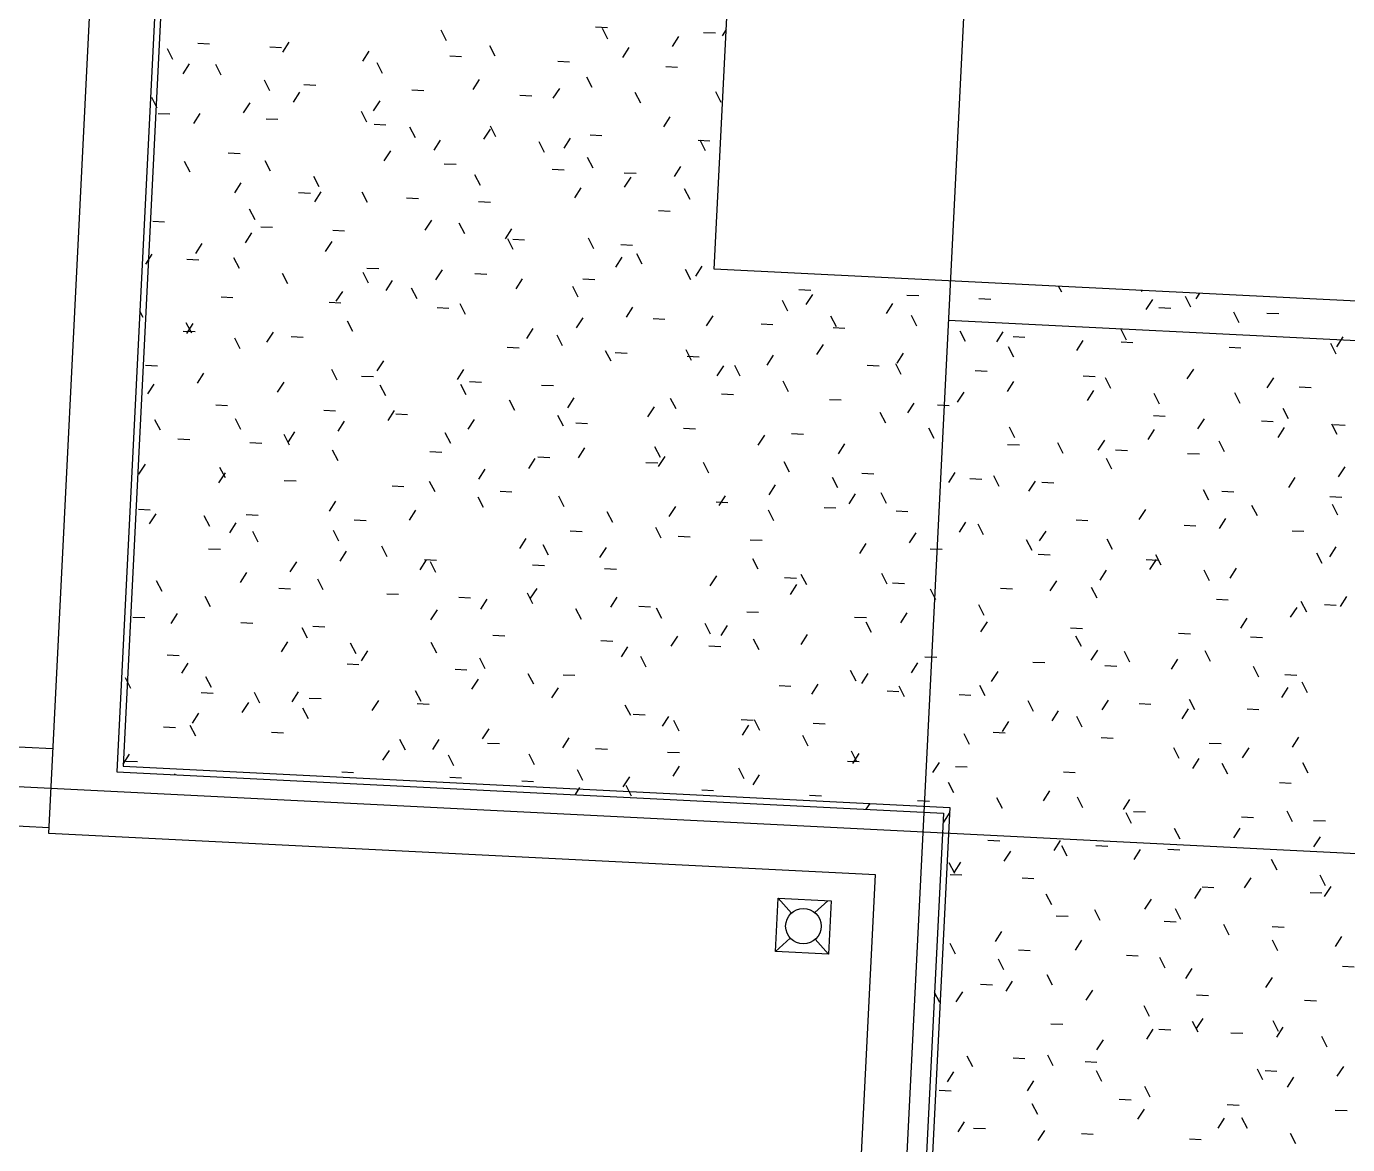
# Model space of a CAD drawing. Extents: x 549999 to 550212, y 1838161 to 1838467.
# Drawn here: x 550157.688 to 550161.04, y 1838352.275 to 1838355.113 of the extents above; entities that cross this region are included whole.
import ezdxf

# ---------------------------------------------------------------- set-up
doc = ezdxf.new("R2010")
doc.units = 0
for name, color, linetype in [('Level 13', 7, 'Continuous'), ('Level 15', 7, 'Continuous'), ('Level 18', 7, 'Continuous'), ('Level 27', 7, 'Continuous'), ('Level 4', 7, 'Continuous'), ('Level 8', 7, 'Continuous')]:
    doc.layers.add(name, color=color, linetype=linetype)

msp = doc.modelspace()

# ---------------------------------------------------------------- linework, layer by layer
at = {"layer": 'Level 13'}
for p, q in [((550159.5884, 1838352.7655), (550159.5951, 1838352.9003)), ((550159.5951, 1838352.9003), (550159.7299, 1838352.8936)), ((550159.629, 1838352.8629), (550159.5951, 1838352.9003)), ((550159.6882, 1838352.8639), (550159.7214, 1838352.894)), ((550159.7299, 1838352.8936), (550159.7232, 1838352.7588)), ((550159.5884, 1838352.7655), (550159.6258, 1838352.7994)), ((550159.6893, 1838352.7962), (550159.7232, 1838352.7588)), ((550159.7232, 1838352.7588), (550159.5884, 1838352.7655))]:
    msp.add_line(p, q, dxfattribs=at)
msp.add_circle((550159.6591, 1838352.8296), 0.045, dxfattribs=at)
at = {"layer": 'Level 15'}
for p, q in [((550159.1316, 1838355.1118), (550159.1617, 1838355.1103)), ((550158.754, 1838355.077), (550158.7402, 1838355.1038)), ((550159.1629, 1838355.0811), (550159.1492, 1838355.1079)), ((550159.3426, 1838355.0872), (550159.3263, 1838355.0619)), ((550159.4056, 1838355.0981), (550159.4357, 1838355.0966)), ((550159.4634, 1838355.1057), (550159.4527, 1838355.0891)), ((550158.0593, 1838355.0291), (550158.0455, 1838355.056)), ((550158.1224, 1838355.0707), (550158.1526, 1838355.0692)), ((550158.3051, 1838355.0616), (550158.3352, 1838355.0601)), ((550158.3537, 1838355.0729), (550158.3373, 1838355.0476)), ((550158.5569, 1838355.0505), (550158.5405, 1838355.0252)), ((550158.8771, 1838355.0373), (550158.8633, 1838355.0642)), ((550159.2162, 1838355.06), (550159.1998, 1838355.0347)), ((550158.1008, 1838355.0186), (550158.0844, 1838354.9932)), ((550158.1823, 1838354.9895), (550158.1686, 1838355.0163)), ((550158.5913, 1838354.9936), (550158.5775, 1838355.0204)), ((550158.7617, 1838355.0387), (550158.7919, 1838355.0372)), ((550159.0357, 1838355.0251), (550159.0658, 1838355.0235)), ((550159.3097, 1838355.0114), (550159.3398, 1838355.0098)), ((550158.3054, 1838354.9498), (550158.2917, 1838354.9767)), ((550158.8369, 1838354.9785), (550158.8206, 1838354.9531)), ((550159.1233, 1838354.958), (550159.1095, 1838354.9848)), ((550158.3809, 1838354.9465), (550158.3645, 1838354.9212)), ((550158.3918, 1838354.9657), (550158.422, 1838354.9642)), ((550158.6658, 1838354.952), (550158.696, 1838354.9505)), ((550159.0402, 1838354.956), (550159.0238, 1838354.9307)), ((550159.2463, 1838354.9183), (550159.2326, 1838354.9452)), ((550159.4508, 1838354.9204), (550159.437, 1838354.9472)), ((550158.0196, 1838354.9061), (550158.0058, 1838354.9329)), ((550158.2544, 1838354.9193), (550158.2381, 1838354.894)), ((550158.5841, 1838354.9241), (550158.5677, 1838354.8987)), ((550158.9398, 1838354.9383), (550158.9699, 1838354.9368)), ((550158.022, 1838354.8926), (550158.0521, 1838354.8911)), ((550158.128, 1838354.8921), (550158.1116, 1838354.8668)), ((550158.296, 1838354.8789), (550158.3261, 1838354.8774)), ((550158.5516, 1838354.8705), (550158.5378, 1838354.8973)), ((550159.3202, 1838354.884), (550159.3038, 1838354.8587)), ((550158.5699, 1838354.8652), (550158.6001, 1838354.8637)), ((550158.6747, 1838354.8308), (550158.6609, 1838354.8577)), ((550158.8641, 1838354.852), (550158.8478, 1838354.8267)), ((550158.8791, 1838354.8329), (550158.8654, 1838354.8597)), ((550158.7377, 1838354.8249), (550158.7213, 1838354.7995)), ((550159.0022, 1838354.7932), (550158.9884, 1838354.8201)), ((550159.0674, 1838354.8296), (550159.051, 1838354.8043)), ((550159.1179, 1838354.8378), (550159.148, 1838354.8363)), ((550159.3919, 1838354.8241), (550159.422, 1838354.8226)), ((550159.4111, 1838354.7973), (550159.3974, 1838354.8241)), ((550158.2001, 1838354.7922), (550158.2302, 1838354.7907)), ((550158.6113, 1838354.7977), (550158.5949, 1838354.7723)), ((550159.1253, 1838354.7535), (550159.1115, 1838354.7804)), ((550158.103, 1838354.7433), (550158.0893, 1838354.7702)), ((550158.3075, 1838354.7454), (550158.2937, 1838354.7722)), ((550158.748, 1838354.7648), (550158.7782, 1838354.7633)), ((550159.022, 1838354.7511), (550159.0521, 1838354.7496)), ((550159.2046, 1838354.7419), (550159.2348, 1838354.7404)), ((550159.3474, 1838354.7576), (550159.331, 1838354.7322)), ((550158.232, 1838354.7161), (550158.2156, 1838354.6907)), ((550158.4306, 1838354.7057), (550158.4168, 1838354.7325)), ((550158.8395, 1838354.7098), (550158.8257, 1838354.7366)), ((550159.221, 1838354.7304), (550159.2046, 1838354.705)), ((550158.3782, 1838354.6917), (550158.4083, 1838354.6902)), ((550158.4352, 1838354.6937), (550158.4189, 1838354.6683)), ((550158.5536, 1838354.666), (550158.5399, 1838354.6929)), ((550158.6521, 1838354.678), (550158.6823, 1838354.6765)), ((550159.0946, 1838354.7032), (550159.0782, 1838354.6778)), ((550159.3715, 1838354.6742), (550159.3577, 1838354.7011)), ((550158.2678, 1838354.6223), (550158.254, 1838354.6491)), ((550158.8348, 1838354.6689), (550158.8649, 1838354.6674)), ((550159.2914, 1838354.6461), (550159.3215, 1838354.6445)), ((550158.0083, 1838354.6186), (550158.0384, 1838354.6171)), ((550158.7153, 1838354.6216), (550158.6989, 1838354.5963)), ((550158.7998, 1838354.5867), (550158.786, 1838354.6136)), ((550158.2592, 1838354.5897), (550158.2428, 1838354.5643)), ((550158.2823, 1838354.6049), (550158.3124, 1838354.6034)), ((550158.4649, 1838354.5958), (550158.495, 1838354.5943)), ((550158.9185, 1838354.5992), (550158.9021, 1838354.5738)), ((550158.9229, 1838354.547), (550158.9091, 1838354.5739)), ((550158.9215, 1838354.573), (550158.9517, 1838354.5715)), ((550159.1273, 1838354.5491), (550159.1136, 1838354.5759)), ((550158.1328, 1838354.5625), (550158.1164, 1838354.5371)), ((550158.4624, 1838354.5672), (550158.4461, 1838354.5419)), ((550159.1955, 1838354.5593), (550159.2257, 1838354.5578)), ((550158.0063, 1838354.5353), (550157.99, 1838354.5099)), ((550158.095, 1838354.5228), (550158.1252, 1838354.5212)), ((550158.2281, 1838354.4992), (550158.2144, 1838354.526)), ((550159.1986, 1838354.5272), (550159.1822, 1838354.5018)), ((550159.2504, 1838354.5094), (550159.2367, 1838354.5363)), ((550158.3512, 1838354.4595), (550158.3375, 1838354.4864)), ((550158.5557, 1838354.4616), (550158.5419, 1838354.4884)), ((550158.5517, 1838354.4999), (550158.5818, 1838354.4984)), ((550158.7425, 1838354.4952), (550158.7261, 1838354.4699)), ((550158.8256, 1838354.4862), (550158.8558, 1838354.4847)), ((550158.9457, 1838354.4728), (550158.9293, 1838354.4474)), ((550159.0996, 1838354.4725), (550159.1298, 1838354.471)), ((550159.3735, 1838354.4698), (550159.3597, 1838354.4966)), ((550159.4018, 1838354.5047), (550159.3854, 1838354.4794)), ((550158.4896, 1838354.4408), (550158.4732, 1838354.4155)), ((550158.616, 1838354.468), (550158.5997, 1838354.4427)), ((550158.6788, 1838354.4219), (550158.665, 1838354.4488)), ((550159.0877, 1838354.426), (550159.0739, 1838354.4529)), ((550159.6476, 1838354.4451), (550159.6777, 1838354.4436)), ((550160.3144, 1838354.4383), (550160.3064, 1838354.4539)), ((550160.5189, 1838354.4403), (550160.5173, 1838354.4433)), ((550158.1818, 1838354.4269), (550158.2119, 1838354.4254)), ((550158.4558, 1838354.4132), (550158.4859, 1838354.4117)), ((550158.8018, 1838354.3822), (550158.7881, 1838354.4091)), ((550159.6197, 1838354.3904), (550159.6059, 1838354.4173)), ((550159.6818, 1838354.4327), (550159.6655, 1838354.4073)), ((550159.8851, 1838354.4103), (550159.8687, 1838354.3849)), ((550159.9216, 1838354.4314), (550159.9517, 1838354.4299)), ((550160.1042, 1838354.4223), (550160.1343, 1838354.4208)), ((550160.5444, 1838354.4198), (550160.528, 1838354.3944)), ((550160.6419, 1838354.4006), (550160.6282, 1838354.4275)), ((550160.6637, 1838354.436), (550160.6544, 1838354.4216)), ((550157.984, 1838354.3741), (550157.9758, 1838354.3901)), ((550158.7298, 1838354.3995), (550158.7599, 1838354.398)), ((550159.0993, 1838354.3735), (550159.0829, 1838354.3482)), ((550159.2257, 1838354.4007), (550159.2094, 1838354.3754)), ((550159.2777, 1838354.3721), (550159.3079, 1838354.3706)), ((550159.429, 1838354.3783), (550159.4126, 1838354.353)), ((550159.7428, 1838354.3508), (550159.729, 1838354.3776)), ((550159.9472, 1838354.3528), (550159.9334, 1838354.3797)), ((550160.5608, 1838354.3995), (550160.591, 1838354.398)), ((550160.765, 1838354.361), (550160.7513, 1838354.3878)), ((550160.8348, 1838354.3858), (550160.865, 1838354.3843)), ((550158.0859, 1838354.3401), (550158.116, 1838354.3386)), ((550158.1071, 1838354.3344), (550158.0933, 1838354.3613)), ((550158.1103, 1838354.3592), (550158.094, 1838354.3339)), ((550158.516, 1838354.3385), (550158.5023, 1838354.3653)), ((550158.9729, 1838354.3463), (550158.9565, 1838354.321)), ((550159.5517, 1838354.3584), (550159.5818, 1838354.3569)), ((550159.7343, 1838354.3492), (550159.7645, 1838354.3477)), ((550160.0703, 1838354.3131), (550160.0565, 1838354.34)), ((550160.1651, 1838354.3382), (550160.1487, 1838354.3129)), ((550160.4792, 1838354.3172), (550160.4654, 1838354.3441)), ((550158.2302, 1838354.2947), (550158.2164, 1838354.3216)), ((550158.3136, 1838354.3368), (550158.2972, 1838354.3115)), ((550158.3599, 1838354.3264), (550158.39, 1838354.3249)), ((550159.048, 1838354.3029), (550159.0342, 1838354.3298)), ((550159.709, 1838354.3063), (550159.6926, 1838354.2809)), ((550160.191, 1838354.3264), (550160.2211, 1838354.3249)), ((550160.3683, 1838354.3158), (550160.352, 1838354.2904)), ((550160.465, 1838354.3127), (550160.4951, 1838354.3112)), ((550161.0112, 1838354.2817), (550160.9974, 1838354.3085)), ((550161.0276, 1838354.3253), (550161.0113, 1838354.3)), ((550158.9078, 1838354.299), (550158.938, 1838354.2975)), ((550159.1711, 1838354.2633), (550159.1573, 1838354.2901)), ((550159.1818, 1838354.2853), (550159.212, 1838354.2838)), ((550159.3756, 1838354.2653), (550159.3618, 1838354.2921)), ((550159.3645, 1838354.2762), (550159.3946, 1838354.2747)), ((550159.5826, 1838354.2791), (550159.5662, 1838354.2537)), ((550159.9122, 1838354.2838), (550159.8959, 1838354.2585)), ((550160.1934, 1838354.2735), (550160.1796, 1838354.3003)), ((550160.7389, 1838354.299), (550160.7691, 1838354.2975)), ((550157.99, 1838354.2533), (550158.0202, 1838354.2518)), ((550158.4764, 1838354.2154), (550158.4626, 1838354.2423)), ((550158.5936, 1838354.2648), (550158.5772, 1838354.2394)), ((550158.7969, 1838354.2423), (550158.7805, 1838354.217)), ((550159.4562, 1838354.2519), (550159.4398, 1838354.2265)), ((550159.4986, 1838354.2256), (550159.4849, 1838354.2525)), ((550159.8211, 1838354.2534), (550159.8512, 1838354.2518)), ((550159.9075, 1838354.2297), (550159.8938, 1838354.2566)), ((550160.0951, 1838354.2397), (550160.1252, 1838354.2381)), ((550160.6484, 1838354.2437), (550160.632, 1838354.2184)), ((550158.0111, 1838354.2056), (550157.9947, 1838354.1803)), ((550158.1375, 1838354.2328), (550158.1212, 1838354.2075)), ((550158.3408, 1838354.2104), (550158.3244, 1838354.185)), ((550158.538, 1838354.2259), (550158.5681, 1838354.2244)), ((550158.8039, 1838354.1778), (550158.7901, 1838354.2046)), ((550158.812, 1838354.2122), (550158.8421, 1838354.2107)), ((550159.6217, 1838354.186), (550159.608, 1838354.2128)), ((550160.1923, 1838354.2118), (550160.1759, 1838354.1864)), ((550160.3691, 1838354.226), (550160.3992, 1838354.2245)), ((550160.4395, 1838354.1941), (550160.4258, 1838354.221)), ((550160.8516, 1838354.2213), (550160.8352, 1838354.196)), ((550158.5994, 1838354.1757), (550158.5857, 1838354.2026)), ((550158.9946, 1838354.2031), (550159.0247, 1838354.2016)), ((550159.0769, 1838354.1703), (550159.0605, 1838354.145)), ((550159.4512, 1838354.1803), (550159.4814, 1838354.1788)), ((550160.0659, 1838354.1846), (550160.0495, 1838354.1593)), ((550160.3955, 1838354.1894), (550160.3791, 1838354.164)), ((550160.5626, 1838354.1545), (550160.5489, 1838354.1813)), ((550160.7671, 1838354.1565), (550160.7533, 1838354.1834)), ((550160.917, 1838354.1986), (550160.9472, 1838354.1971)), ((550158.1681, 1838354.1529), (550158.1982, 1838354.1514)), ((550158.4421, 1838354.1392), (550158.4722, 1838354.1377)), ((550158.6208, 1838354.1383), (550158.6044, 1838354.113)), ((550158.927, 1838354.1381), (550158.9132, 1838354.165)), ((550159.2801, 1838354.1479), (550159.2638, 1838354.1225)), ((550159.3359, 1838354.1422), (550159.3221, 1838354.1691)), ((550159.7252, 1838354.1666), (550159.7553, 1838354.1651)), ((550159.9394, 1838354.1574), (550159.9231, 1838354.1321)), ((550159.9992, 1838354.1529), (550160.0293, 1838354.1514)), ((550160.8902, 1838354.1169), (550160.8764, 1838354.1437)), ((550158.0278, 1838354.0882), (550158.014, 1838354.1151)), ((550158.2322, 1838354.0903), (550158.2185, 1838354.1171)), ((550158.4944, 1838354.1112), (550158.478, 1838354.0858)), ((550158.6247, 1838354.1301), (550158.6549, 1838354.1285)), ((550158.824, 1838354.1159), (550158.8077, 1838354.0906)), ((550159.0501, 1838354.0985), (550159.0363, 1838354.1253)), ((550159.0814, 1838354.1072), (550159.1115, 1838354.1057)), ((550159.8679, 1838354.1066), (550159.8541, 1838354.1335)), ((550160.5471, 1838354.1255), (550160.5773, 1838354.124)), ((550160.6756, 1838354.1173), (550160.6592, 1838354.092)), ((550160.8211, 1838354.1118), (550160.8513, 1838354.1103)), ((550161.0132, 1838354.0772), (550160.9995, 1838354.1041)), ((550158.3553, 1838354.0506), (550158.3416, 1838354.0775)), ((550158.368, 1838354.084), (550158.3516, 1838354.0586)), ((550158.7642, 1838354.0547), (550158.7505, 1838354.0816)), ((550159.3553, 1838354.0935), (550159.3855, 1838354.092)), ((550159.5602, 1838354.0758), (550159.5438, 1838354.0505)), ((550159.6293, 1838354.0798), (550159.6595, 1838354.0783)), ((550159.991, 1838354.067), (550159.9772, 1838354.0938)), ((550160.1954, 1838354.069), (550160.1817, 1838354.0959)), ((550160.5491, 1838354.0901), (550160.5328, 1838354.0648)), ((550160.8788, 1838354.0949), (550160.8624, 1838354.0695)), ((550161.0038, 1838354.1027), (550161.0339, 1838354.1012)), ((550158.0722, 1838354.0661), (550158.1024, 1838354.0646)), ((550158.2549, 1838354.057), (550158.285, 1838354.0555)), ((550158.4784, 1838354.011), (550158.4646, 1838354.0378)), ((550159.1041, 1838354.0439), (550159.0877, 1838354.0185)), ((550159.2962, 1838354.0191), (550159.2825, 1838354.046)), ((550159.7634, 1838354.0534), (550159.747, 1838354.0281)), ((550160.1773, 1838354.0524), (550160.2074, 1838354.0509)), ((550160.3185, 1838354.0294), (550160.3047, 1838354.0562)), ((550160.4227, 1838354.0629), (550160.4063, 1838354.0376)), ((550160.4513, 1838354.0387), (550160.4814, 1838354.0372)), ((550160.7274, 1838354.0334), (550160.7136, 1838354.0603)), ((550157.9887, 1838354.0024), (550157.9723, 1838353.977)), ((550158.7115, 1838354.0342), (550158.7416, 1838354.0327)), ((550158.9777, 1838354.0167), (550158.9613, 1838353.9913)), ((550158.9855, 1838354.0205), (550159.0156, 1838354.019)), ((550159.2595, 1838354.0068), (550159.2896, 1838354.0053)), ((550159.3073, 1838354.0215), (550159.2909, 1838353.9961)), ((550159.4193, 1838353.9795), (550159.4055, 1838354.0063)), ((550159.6238, 1838353.9815), (550159.61, 1838354.0084)), ((550160.4416, 1838353.9897), (550160.4278, 1838354.0165)), ((550160.6339, 1838354.0296), (550160.664, 1838354.0281)), ((550158.1919, 1838353.98), (550158.1755, 1838353.9546)), ((550158.1926, 1838353.9672), (550158.1788, 1838353.9941)), ((550158.8512, 1838353.9895), (550158.8349, 1838353.9642)), ((550159.8074, 1838353.9794), (550159.8375, 1838353.9779)), ((550160.0434, 1838353.9814), (550160.0271, 1838353.956)), ((550160.1558, 1838353.9459), (550160.142, 1838353.9728)), ((550161.0324, 1838353.9957), (550161.016, 1838353.9703)), ((550158.3416, 1838353.9611), (550158.3718, 1838353.9596)), ((550158.6156, 1838353.9474), (550158.6457, 1838353.9459)), ((550158.7246, 1838353.9316), (550158.7108, 1838353.9585)), ((550159.5874, 1838353.9494), (550159.571, 1838353.9241)), ((550159.7468, 1838353.9418), (550159.7331, 1838353.9687)), ((550160.0814, 1838353.9657), (550160.1115, 1838353.9642)), ((550160.2467, 1838353.9589), (550160.2303, 1838353.9336)), ((550160.264, 1838353.9565), (550160.2942, 1838353.955)), ((550160.6877, 1838353.9104), (550160.674, 1838353.9372)), ((550160.906, 1838353.9685), (550160.8896, 1838353.9431)), ((550158.472, 1838353.9079), (550158.4556, 1838353.8826)), ((550158.8476, 1838353.892), (550158.8339, 1838353.9188)), ((550158.8896, 1838353.9337), (550158.9197, 1838353.9322)), ((550159.0521, 1838353.894), (550159.0383, 1838353.9209)), ((550159.4375, 1838353.9063), (550159.4677, 1838353.9048)), ((550159.4609, 1838353.9222), (550159.4446, 1838353.8969)), ((550159.7906, 1838353.927), (550159.7742, 1838353.9016)), ((550159.8699, 1838353.9022), (550159.8562, 1838353.929)), ((550160.7207, 1838353.9337), (550160.7508, 1838353.9322)), ((550160.9946, 1838353.92), (550161.0248, 1838353.9185)), ((550157.9718, 1838353.888), (550158.0019, 1838353.8865)), ((550158.0159, 1838353.876), (550157.9995, 1838353.8506)), ((550158.1529, 1838353.8441), (550158.1391, 1838353.871)), ((550158.2457, 1838353.8743), (550158.2759, 1838353.8728)), ((550158.6752, 1838353.8855), (550158.6588, 1838353.8602)), ((550159.1752, 1838353.8543), (550159.1614, 1838353.8812)), ((550159.3345, 1838353.895), (550159.3181, 1838353.8697)), ((550159.5841, 1838353.8584), (550159.5703, 1838353.8853)), ((550159.7115, 1838353.8926), (550159.7417, 1838353.8911)), ((550159.8942, 1838353.8835), (550159.9243, 1838353.882)), ((550160.5267, 1838353.8869), (550160.5103, 1838353.8616)), ((550160.8108, 1838353.8707), (550160.7971, 1838353.8975)), ((550161.0153, 1838353.8727), (550161.0015, 1838353.8996)), ((550158.2191, 1838353.8535), (550158.2027, 1838353.8282)), ((550158.5197, 1838353.8606), (550158.5498, 1838353.8591)), ((550159.2983, 1838353.8147), (550159.2845, 1838353.8415)), ((550160.0706, 1838353.8549), (550160.0543, 1838353.8296)), ((550160.1161, 1838353.8229), (550160.1023, 1838353.8497)), ((550160.3508, 1838353.8607), (550160.3809, 1838353.8591)), ((550160.6248, 1838353.847), (550160.6549, 1838353.8455)), ((550160.7299, 1838353.8645), (550160.7136, 1838353.8391)), ((550158.276, 1838353.8045), (550158.2622, 1838353.8313)), ((550158.4804, 1838353.8065), (550158.4667, 1838353.8334)), ((550158.9552, 1838353.8135), (550158.9389, 1838353.7881)), ((550159.0677, 1838353.8332), (550159.0978, 1838353.8317)), ((550159.3416, 1838353.8196), (550159.3718, 1838353.818)), ((550159.5243, 1838353.8104), (550159.5544, 1838353.8089)), ((550159.9442, 1838353.8278), (550159.9278, 1838353.8024)), ((550160.2392, 1838353.7832), (550160.2254, 1838353.81)), ((550160.2739, 1838353.8325), (550160.2575, 1838353.8072)), ((550160.4436, 1838353.7852), (550160.4299, 1838353.8121)), ((550160.8988, 1838353.8333), (550160.9289, 1838353.8318)), ((550158.1498, 1838353.7876), (550158.18, 1838353.7861)), ((550158.4991, 1838353.7815), (550158.4828, 1838353.7562)), ((550158.6035, 1838353.7668), (550158.5898, 1838353.7937)), ((550159.0124, 1838353.7709), (550158.9987, 1838353.7978)), ((550159.1585, 1838353.791), (550159.1421, 1838353.7657)), ((550159.8178, 1838353.8006), (550159.8014, 1838353.7752)), ((550159.9809, 1838353.7876), (550160.0111, 1838353.7861)), ((550160.2549, 1838353.7739), (550160.285, 1838353.7724)), ((550160.5667, 1838353.7456), (550160.5529, 1838353.7724)), ((550160.9756, 1838353.7497), (550160.9619, 1838353.7765)), ((550161.01, 1838353.7924), (550160.9936, 1838353.7671)), ((550158.3727, 1838353.7543), (550158.3564, 1838353.729)), ((550158.7024, 1838353.7591), (550158.686, 1838353.7337)), ((550158.6978, 1838353.7602), (550158.7279, 1838353.7587)), ((550158.7266, 1838353.7272), (550158.7128, 1838353.754)), ((550158.9718, 1838353.7465), (550159.0019, 1838353.745)), ((550159.1544, 1838353.7374), (550159.1846, 1838353.7359)), ((550159.5444, 1838353.7353), (550159.5307, 1838353.7622)), ((550160.5289, 1838353.7602), (550160.559, 1838353.7587)), ((550160.5539, 1838353.7605), (550160.5375, 1838353.7351)), ((550160.7571, 1838353.738), (550160.7408, 1838353.7127)), ((550158.0319, 1838353.6793), (550158.0181, 1838353.7062)), ((550158.2463, 1838353.7271), (550158.2299, 1838353.7018)), ((550158.4408, 1838353.6834), (550158.427, 1838353.7103)), ((550159.4385, 1838353.719), (550159.4221, 1838353.6936)), ((550159.6111, 1838353.7145), (550159.6412, 1838353.713)), ((550159.6675, 1838353.6957), (550159.6537, 1838353.7225)), ((550159.872, 1838353.6977), (550159.8582, 1838353.7246)), ((550159.885, 1838353.7008), (550159.9152, 1838353.6993)), ((550160.3011, 1838353.7061), (550160.2847, 1838353.6807)), ((550160.4275, 1838353.7333), (550160.4111, 1838353.7079)), ((550160.6898, 1838353.7059), (550160.676, 1838353.7328)), ((550158.3279, 1838353.6871), (550158.3581, 1838353.6856)), ((550158.6019, 1838353.6734), (550158.632, 1838353.6719)), ((550158.9728, 1838353.6478), (550158.959, 1838353.6747)), ((550158.9824, 1838353.687), (550158.966, 1838353.6617)), ((550159.6417, 1838353.6966), (550159.6254, 1838353.6712)), ((550159.9951, 1838353.6581), (550159.9813, 1838353.6849)), ((550160.159, 1838353.6871), (550160.1892, 1838353.6856)), ((550160.404, 1838353.6622), (550160.3902, 1838353.689)), ((550158.1549, 1838353.6397), (550158.1412, 1838353.6665)), ((550158.7846, 1838353.6643), (550158.8147, 1838353.6628)), ((550158.856, 1838353.6598), (550158.8396, 1838353.6345)), ((550159.0959, 1838353.6082), (550159.0821, 1838353.635)), ((550159.1857, 1838353.6646), (550159.1693, 1838353.6393)), ((550159.2412, 1838353.6415), (550159.2713, 1838353.64)), ((550159.3003, 1838353.6102), (550159.2865, 1838353.6371)), ((550160.1181, 1838353.6184), (550160.1044, 1838353.6453)), ((550160.707, 1838353.6597), (550160.7371, 1838353.6582)), ((550160.9107, 1838353.6388), (550160.8944, 1838353.6135)), ((550160.936, 1838353.6266), (550160.9222, 1838353.6534)), ((550160.9809, 1838353.646), (550161.0111, 1838353.6445)), ((550161.0372, 1838353.666), (550161.0208, 1838353.6407)), ((550157.9581, 1838353.6141), (550157.9882, 1838353.6126)), ((550158.0703, 1838353.6231), (550158.0539, 1838353.5978)), ((550158.232, 1838353.6004), (550158.2622, 1838353.5989)), ((550158.7296, 1838353.6327), (550158.7132, 1838353.6073)), ((550159.5152, 1838353.6278), (550159.5453, 1838353.6263)), ((550159.7891, 1838353.6141), (550159.8193, 1838353.6126)), ((550159.8323, 1838353.5746), (550159.8185, 1838353.6015)), ((550159.9218, 1838353.6245), (550159.9054, 1838353.5992)), ((550160.125, 1838353.6021), (550160.1086, 1838353.5767)), ((550160.7843, 1838353.6116), (550160.7679, 1838353.5863)), ((550158.4011, 1838353.5603), (550158.3874, 1838353.5872)), ((550158.4147, 1838353.5912), (550158.4448, 1838353.5897)), ((550158.8713, 1838353.5684), (550158.9015, 1838353.5669)), ((550159.4234, 1838353.5706), (550159.4096, 1838353.5974)), ((550159.4657, 1838353.5926), (550159.4493, 1838353.5672)), ((550159.6689, 1838353.5701), (550159.6526, 1838353.5448)), ((550160.3371, 1838353.5867), (550160.3672, 1838353.5852)), ((550160.6111, 1838353.573), (550160.6412, 1838353.5715)), ((550158.3503, 1838353.5511), (550158.3339, 1838353.5257)), ((550158.5242, 1838353.5207), (550158.5104, 1838353.5475)), ((550158.7287, 1838353.5227), (550158.7149, 1838353.5496)), ((550159.1453, 1838353.5547), (550159.1754, 1838353.5532)), ((550159.2128, 1838353.5382), (550159.1965, 1838353.5128)), ((550159.3393, 1838353.5654), (550159.3229, 1838353.54)), ((550159.4193, 1838353.541), (550159.4494, 1838353.5395)), ((550159.5465, 1838353.5309), (550159.5327, 1838353.5577)), ((550160.3643, 1838353.5391), (550160.3505, 1838353.5659)), ((550160.7937, 1838353.5638), (550160.8239, 1838353.5623)), ((550158.0448, 1838353.5182), (550158.075, 1838353.5167)), ((550158.5535, 1838353.5287), (550158.5372, 1838353.5033)), ((550158.8517, 1838353.483), (550158.838, 1838353.5099)), ((550159.2606, 1838353.4871), (550159.2469, 1838353.514)), ((550159.9672, 1838353.5136), (550159.9974, 1838353.5121)), ((550160.2412, 1838353.4999), (550160.2713, 1838353.4984)), ((550160.405, 1838353.5301), (550160.3887, 1838353.5047)), ((550160.4874, 1838353.4994), (550160.4736, 1838353.5263)), ((550160.6083, 1838353.5076), (550160.5919, 1838353.4823)), ((550160.6918, 1838353.5014), (550160.6781, 1838353.5283)), ((550158.0974, 1838353.4967), (550158.0811, 1838353.4714)), ((550158.5014, 1838353.4953), (550158.5316, 1838353.4938)), ((550158.7754, 1838353.4816), (550158.8056, 1838353.4801)), ((550158.9748, 1838353.4434), (550158.9611, 1838353.4702)), ((550159.0494, 1838353.4679), (550159.0795, 1838353.4664)), ((550159.7926, 1838353.4516), (550159.7789, 1838353.4784)), ((550159.8225, 1838353.4709), (550159.8062, 1838353.4456)), ((550159.949, 1838353.4981), (550159.9326, 1838353.4727)), ((550160.1522, 1838353.4757), (550160.1358, 1838353.4503)), ((550160.4239, 1838353.4908), (550160.454, 1838353.4893)), ((550160.8149, 1838353.4618), (550160.8012, 1838353.4886)), ((550160.8805, 1838353.468), (550160.9106, 1838353.4665)), ((550157.9525, 1838353.4332), (550157.9388, 1838353.46)), ((550158.157, 1838353.4352), (550158.1432, 1838353.4621)), ((550158.8336, 1838353.4566), (550158.8172, 1838353.4313)), ((550159.0368, 1838353.4342), (550159.0204, 1838353.4088)), ((550159.5974, 1838353.4406), (550159.6275, 1838353.439)), ((550159.6961, 1838353.4437), (550159.6797, 1838353.4184)), ((550159.9157, 1838353.4119), (550159.902, 1838353.4388)), ((550160.1202, 1838353.4139), (550160.1064, 1838353.4408)), ((550160.8883, 1838353.4356), (550160.8719, 1838353.4102)), ((550160.938, 1838353.4221), (550160.9242, 1838353.449)), ((550158.1316, 1838353.4223), (550158.1617, 1838353.4208)), ((550158.2801, 1838353.3955), (550158.2663, 1838353.4224)), ((550158.3775, 1838353.4247), (550158.3611, 1838353.3993)), ((550158.4056, 1838353.4086), (550158.4357, 1838353.4071)), ((550158.5807, 1838353.4022), (550158.5643, 1838353.3769)), ((550158.689, 1838353.3996), (550158.6752, 1838353.4265)), ((550159.8713, 1838353.4269), (550159.9015, 1838353.4253)), ((550160.054, 1838353.4177), (550160.0841, 1838353.4162)), ((550160.2433, 1838353.3743), (550160.2295, 1838353.4011)), ((550160.4322, 1838353.4036), (550160.4159, 1838353.3783)), ((550160.6522, 1838353.3784), (550160.6384, 1838353.4052)), ((550158.1246, 1838353.3703), (550158.1083, 1838353.3449)), ((550158.2511, 1838353.3975), (550158.2347, 1838353.3721)), ((550158.4032, 1838353.3559), (550158.3894, 1838353.3827)), ((550158.6795, 1838353.3949), (550158.7097, 1838353.3934)), ((550159.221, 1838353.3641), (550159.2072, 1838353.3909)), ((550159.2275, 1838353.3675), (550159.2576, 1838353.366)), ((550160.3058, 1838353.3764), (550160.2894, 1838353.3511)), ((550160.5106, 1838353.3949), (550160.5408, 1838353.3934)), ((550160.6355, 1838353.3812), (550160.6191, 1838353.3559)), ((550160.7846, 1838353.3812), (550160.8147, 1838353.3797)), ((550158.0357, 1838353.3355), (550158.0658, 1838353.334)), ((550158.1173, 1838353.3121), (550158.1036, 1838353.339)), ((550159.3168, 1838353.3621), (550159.3005, 1838353.3368)), ((550159.3441, 1838353.3244), (550159.3303, 1838353.3512)), ((550159.5015, 1838353.3538), (550159.5316, 1838353.3523)), ((550159.5201, 1838353.3397), (550159.5037, 1838353.3144)), ((550159.5485, 1838353.3264), (550159.5348, 1838353.3533)), ((550159.6841, 1838353.3447), (550159.7143, 1838353.3432)), ((550160.1794, 1838353.3492), (550160.163, 1838353.3239)), ((550160.3663, 1838353.3346), (550160.3526, 1838353.3615)), ((550158.3097, 1838353.3218), (550158.3398, 1838353.3203)), ((550158.6493, 1838353.2765), (550158.6356, 1838353.3034)), ((550158.7343, 1838353.303), (550158.718, 1838353.2776)), ((550158.8608, 1838353.3302), (550158.8444, 1838353.3048)), ((550159.064, 1838353.3078), (550159.0476, 1838353.2824)), ((550159.6716, 1838353.2868), (550159.6578, 1838353.3136)), ((550160.0805, 1838353.2909), (550160.0668, 1838353.3177)), ((550160.1408, 1838353.3218), (550160.1709, 1838353.3203)), ((550160.4147, 1838353.3081), (550160.4449, 1838353.3066)), ((550160.9155, 1838353.3092), (550160.8991, 1838353.2838)), ((550157.9486, 1838353.2663), (550157.9322, 1838353.2409)), ((550158.6079, 1838353.2758), (550158.5915, 1838353.2505)), ((550158.8576, 1838353.2944), (550158.8878, 1838353.2929)), ((550158.9769, 1838353.2389), (550158.9631, 1838353.2658)), ((550159.1316, 1838353.2807), (550159.1617, 1838353.2792)), ((550159.3143, 1838353.2716), (550159.3444, 1838353.2701)), ((550159.7947, 1838353.2471), (550159.7809, 1838353.274)), ((550159.8001, 1838353.2677), (550159.7837, 1838353.2423)), ((550160.6125, 1838353.2553), (550160.5987, 1838353.2821)), ((550160.6887, 1838353.2944), (550160.7188, 1838353.2929)), ((550160.7891, 1838353.282), (550160.7727, 1838353.2566)), ((550157.9398, 1838353.2488), (550157.9699, 1838353.2472)), ((550158.7724, 1838353.2369), (550158.7586, 1838353.2637)), ((550159.344, 1838353.2357), (550159.3277, 1838353.2104)), ((550159.7709, 1838353.2488), (550159.801, 1838353.2473)), ((550160.0033, 1838353.2452), (550159.987, 1838353.2199)), ((550160.0449, 1838353.2351), (550160.075, 1838353.2336)), ((550160.6627, 1838353.2548), (550160.6463, 1838353.2294)), ((550160.7356, 1838353.2156), (550160.7218, 1838353.2425)), ((550160.94, 1838353.2177), (550160.9263, 1838353.2445)), ((550158.0648, 1838353.2142), (550158.0639, 1838353.2159)), ((550158.4878, 1838353.2214), (550158.5179, 1838353.2199)), ((550158.7617, 1838353.2077), (550158.7919, 1838353.2062)), ((550158.9444, 1838353.1985), (550158.9745, 1838353.197)), ((550159.0999, 1838353.1993), (550159.0862, 1838353.2261)), ((550159.2176, 1838353.2085), (550159.2012, 1838353.1832)), ((550159.5089, 1838353.2034), (550159.4951, 1838353.2302)), ((550159.5473, 1838353.2133), (550159.5309, 1838353.1879)), ((550160.3188, 1838353.2214), (550160.349, 1838353.2199)), ((550159.0912, 1838353.1813), (550159.0797, 1838353.1635)), ((550159.223, 1838353.1596), (550159.2093, 1838353.1865)), ((550159.401, 1838353.1757), (550159.4311, 1838353.1742)), ((550160.0408, 1838353.1678), (550160.0271, 1838353.1946)), ((550160.2834, 1838353.1732), (550160.267, 1838353.1479)), ((550160.8668, 1838353.194), (550160.8969, 1838353.1925)), ((550159.675, 1838353.162), (550159.7051, 1838353.1605)), ((550159.8273, 1838353.1412), (550159.8178, 1838353.1266)), ((550159.949, 1838353.1483), (550159.9791, 1838353.1468)), ((550160.1639, 1838353.1281), (550160.1502, 1838353.155)), ((550160.3684, 1838353.1302), (550160.3546, 1838353.157)), ((550160.4866, 1838353.1508), (550160.4702, 1838353.1254)), ((550160.0305, 1838353.1188), (550160.0142, 1838353.0935)), ((550160.4915, 1838353.0905), (550160.4777, 1838353.1173)), ((550160.4969, 1838353.1209), (550160.5271, 1838353.1194)), ((550160.7709, 1838353.1072), (550160.801, 1838353.1057)), ((550160.9004, 1838353.0946), (550160.8866, 1838353.1214)), ((550160.9536, 1838353.0981), (550160.9837, 1838353.0966)), ((550160.6146, 1838353.0508), (550160.6008, 1838353.0777)), ((550160.7667, 1838353.0787), (550160.7503, 1838353.0534)), ((550160.1271, 1838353.0479), (550160.1572, 1838353.0463)), ((550160.3106, 1838353.0468), (550160.2942, 1838353.0214)), ((550160.3287, 1838353.0071), (550160.315, 1838353.0339)), ((550160.401, 1838353.0342), (550160.4312, 1838353.0326)), ((550160.9699, 1838353.0563), (550160.9535, 1838353.031)), ((550160.1842, 1838353.0196), (550160.1678, 1838352.9942)), ((550160.5138, 1838353.0244), (550160.4974, 1838352.999)), ((550160.5837, 1838353.025), (550160.6138, 1838353.0235)), ((550160.8607, 1838352.9715), (550160.847, 1838352.9984)), ((550160.0429, 1838352.9633), (550160.0291, 1838352.9902)), ((550160.0577, 1838352.9924), (550160.0414, 1838352.967)), ((550160.0312, 1838352.9611), (550160.0613, 1838352.9596)), ((550160.2138, 1838352.952), (550160.244, 1838352.9505)), ((550160.7939, 1838352.9523), (550160.7775, 1838352.927)), ((550160.9838, 1838352.9318), (550160.97, 1838352.9587)), ((550160.9971, 1838352.9299), (550160.9807, 1838352.9045)), ((550160.2891, 1838352.884), (550160.2753, 1838352.9108)), ((550160.541, 1838352.8979), (550160.5246, 1838352.8726)), ((550160.6674, 1838352.9251), (550160.6511, 1838352.8998)), ((550160.6704, 1838352.9291), (550160.7006, 1838352.9276)), ((550160.9444, 1838352.9154), (550160.9746, 1838352.9139)), ((550160.4121, 1838352.8443), (550160.3984, 1838352.8712)), ((550160.6166, 1838352.8464), (550160.6028, 1838352.8732)), ((550160.3006, 1838352.8561), (550160.3307, 1838352.8546)), ((550160.5746, 1838352.8424), (550160.6047, 1838352.8409)), ((550160.7397, 1838352.8067), (550160.7259, 1838352.8336)), ((550160.1617, 1838352.8164), (550160.1454, 1838352.791)), ((550160.8485, 1838352.8287), (550160.8787, 1838352.8272)), ((550161.0243, 1838352.8035), (550161.0079, 1838352.7781)), ((550160.0449, 1838352.7589), (550160.0312, 1838352.7857)), ((550160.2047, 1838352.7693), (550160.2348, 1838352.7678)), ((550160.365, 1838352.7939), (550160.3486, 1838352.7686)), ((550160.8628, 1838352.767), (550160.849, 1838352.7939)), ((550160.168, 1838352.7192), (550160.1543, 1838352.7461)), ((550160.4787, 1838352.7556), (550160.5088, 1838352.7541)), ((550160.5769, 1838352.7233), (550160.5632, 1838352.7501)), ((550160.2911, 1838352.6795), (550160.2773, 1838352.7064)), ((550160.645, 1838352.7219), (550160.6286, 1838352.6965)), ((550160.8482, 1838352.6995), (550160.8319, 1838352.6741)), ((550161.0266, 1838352.7282), (550161.0568, 1838352.7267)), ((550160.0625, 1838352.6627), (550160.0461, 1838352.6374)), ((550160.1088, 1838352.6825), (550160.1389, 1838352.681)), ((550160.1889, 1838352.6899), (550160.1725, 1838352.6646)), ((550160.3922, 1838352.6675), (550160.3758, 1838352.6422)), ((550160.0053, 1838352.6358), (550159.992, 1838352.6616)), ((550160.6567, 1838352.6552), (550160.6869, 1838352.6536)), ((550160.9307, 1838352.6415), (550160.9609, 1838352.64)), ((550160.5373, 1838352.6002), (550160.5235, 1838352.6271)), ((550160.6722, 1838352.5955), (550160.6558, 1838352.5701)), ((550160.2869, 1838352.5821), (550160.317, 1838352.5806)), ((550160.5458, 1838352.5683), (550160.5294, 1838352.5429)), ((550160.5609, 1838352.5684), (550160.591, 1838352.5669)), ((550160.6604, 1838352.5605), (550160.6466, 1838352.5874)), ((550160.8648, 1838352.5626), (550160.851, 1838352.5894)), ((550160.8754, 1838352.573), (550160.8591, 1838352.5477)), ((550160.4193, 1838352.5411), (550160.403, 1838352.5157)), ((550160.7435, 1838352.5593), (550160.7736, 1838352.5578)), ((550160.9879, 1838352.5229), (550160.9741, 1838352.5498)), ((550160.0887, 1838352.473), (550160.0749, 1838352.4999)), ((550160.191, 1838352.4953), (550160.2211, 1838352.4938)), ((550160.2931, 1838352.4751), (550160.2794, 1838352.5019)), ((550160.3736, 1838352.4862), (550160.4038, 1838352.4847)), ((550160.4162, 1838352.4354), (550160.4025, 1838352.4623)), ((550160.8251, 1838352.4395), (550160.8114, 1838352.4664)), ((550160.8303, 1838352.4634), (550160.8604, 1838352.4619)), ((550161.029, 1838352.4738), (550161.0127, 1838352.4485)), ((550160.0401, 1838352.4595), (550160.0237, 1838352.4342)), ((550160.2433, 1838352.4371), (550160.2269, 1838352.4117)), ((550160.9026, 1838352.4466), (550160.8862, 1838352.4213)), ((550160.0038, 1838352.4131), (550160.0339, 1838352.4116)), ((550160.5393, 1838352.3958), (550160.5255, 1838352.4226)), ((550160.2535, 1838352.352), (550160.2397, 1838352.3789)), ((550160.4604, 1838352.3903), (550160.4905, 1838352.3888)), ((550160.5233, 1838352.365), (550160.507, 1838352.3397)), ((550160.7344, 1838352.3766), (550160.7645, 1838352.3751)), ((550161.0084, 1838352.3629), (550161.0385, 1838352.3614)), ((550160.0673, 1838352.3331), (550160.0509, 1838352.3077)), ((550160.7266, 1838352.3426), (550160.7102, 1838352.3173)), ((550160.7855, 1838352.3164), (550160.7717, 1838352.3433)), ((550160.0905, 1838352.3172), (550160.1207, 1838352.3157)), ((550160.2705, 1838352.3107), (550160.2541, 1838352.2853)), ((550160.3645, 1838352.3035), (550160.3946, 1838352.302)), ((550160.9086, 1838352.2768), (550160.8948, 1838352.3036)), ((550160.6385, 1838352.2899), (550160.6686, 1838352.2883))]:
    msp.add_line(p, q, dxfattribs=at)
at = {"layer": 'Level 18'}
for p, q in [((550160.3482, 1838360.7881), (550159.2873, 1838339.5666)), ((550160.0273, 1838354.3677), (550184.3667, 1838353.1509)), ((550155.1683, 1838353.309), (550169.2414, 1838352.6054))]:
    msp.add_line(p, q, dxfattribs=at)
at = {"layer": 'Level 27'}
for p, q in [((550157.7551, 1838353.2798), (550156.9711, 1838353.319)), ((550156.9611, 1838353.1192), (550157.7451, 1838353.08))]:
    msp.add_line(p, q, dxfattribs=at)
at = {"layer": 'Level 4'}
for p, q in [((550157.7444, 1838353.065), (550158.0155, 1838358.4883)), ((550158.1581, 1838357.7352), (550157.9331, 1838353.2358)), ((550157.9331, 1838353.2358), (550160.0305, 1838353.131)), ((550160.0305, 1838353.131), (550159.5145, 1838342.8089)), ((550159.8417, 1838352.9602), (550157.7444, 1838353.065)), ((550159.2975, 1838342.0738), (550159.8417, 1838352.9602))]:
    msp.add_line(p, q, dxfattribs=at)
at = {"layer": 'Level 8'}
for p, q in [((550158.172, 1838358.3152), (550157.9174, 1838353.2216)), ((550159.433, 1838354.4975), (550159.5528, 1838356.8945)), ((550164.227, 1838354.2579), (550159.433, 1838354.4975)), ((550157.9174, 1838353.2216), (550160.0148, 1838353.1167)), ((550160.0148, 1838353.1167), (550159.4705, 1838342.2303))]:
    msp.add_line(p, q, dxfattribs=at)

doc.saveas('drawing.dxf')
